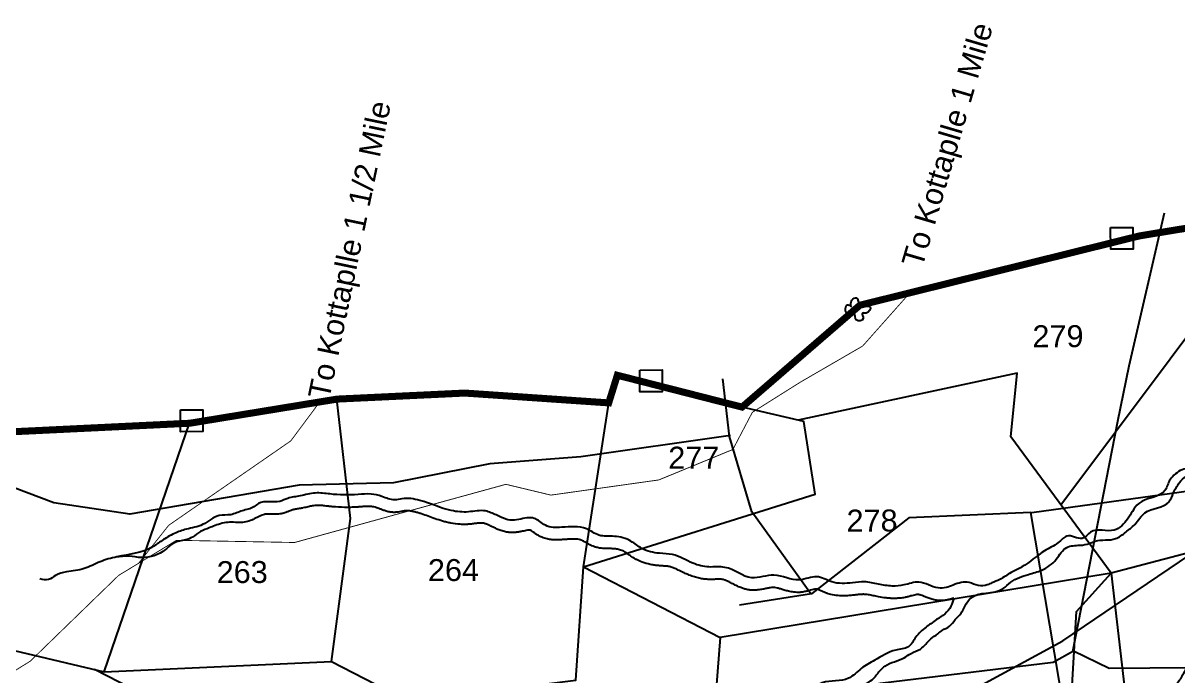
# Model space of a CAD drawing. Header units: feet. Extents: x 746667 to 763555, y 1616206 to 1623008.
# Drawn here: x 755015 to 756331, y 1621379 to 1622123 of the extents above; entities that cross this region are included whole.
import ezdxf
from ezdxf.enums import TextEntityAlignment as Align

# ---------------------------------------------------------------- set-up
doc = ezdxf.new("R2010")
doc.units = ezdxf.units.FT
doc.header["$LTSCALE"] = 15
doc.header["$MEASUREMENT"] = 0
doc.linetypes.add('HIDDEN2', pattern=[0.1875, 0.125, -0.0625])
for name, color, linetype in [('CANAL1', 7, 'Continuous'), ('CSMark', 72, 'Continuous'), ('PLOT', 7, 'Continuous'), ('PLOT NO', 7, 'Continuous'), ('ROAD NAME', 255, 'Continuous'), ('ROADS', 6, 'Continuous'), ('TANKS-STREAM', 4, 'Continuous'), ('VILLAGE STONES', 240, 'Continuous')]:
    doc.layers.add(name, color=color, linetype=linetype)
doc.layers.add('VILLAGE BOUNDRY', color=5, linetype='HIDDEN2', lineweight=100)
doc.styles.get("Standard").update_dxf_attribs({"font": 'arial.ttf'})
doc.linetypes.add('DOTS', pattern='A,1e-06,-3,["●",Standard,S=3,R=0,X=-1.25,Y=-1.25],-3', length=6.000001)
doc.linetypes.add('FENCELINE1', pattern='A,0.25,-0.1,[133,ltypeshp.shx,S=0.1,R=0,X=-0.1,Y=0],-0.1,1', length=1.45)

msp = doc.modelspace()

# ---------------------------------------------------------------- linework, layer by layer
at = {"layer": 'CANAL1', "color": 6, "linetype": 'DOTS', "ltscale": 0.2}
msp.add_lwpolyline([(754389.3, 1620835.7), (754539.9, 1620814.3), (754615.7, 1620812.9), (754801.4, 1620874.6), (755012.2, 1620994.8), (755080.2, 1621041.9), (755237.3, 1621110.6), (755273, 1621117), (755445.1, 1621175.2), (755523.1, 1621201.3), (755560.9, 1621218.7), (755650.3, 1621234.6), (755711.6, 1621229.6), (755755.5, 1621235.4), (755814.1, 1621244.1), (755848, 1621248.7), (756085.4, 1621357.2), (756200, 1621419.5), (756478, 1621607.4), (756571.2, 1621694.9), (756728.1, 1621880.9), (756803.2, 1621979)], dxfattribs=at)
at = {"layer": 'CSMark', "linetype": 'FENCELINE1', "ltscale": 6}
for points in [[(756211.4, 1621407.2), (756262.9, 1621669.9), (756275.7, 1621732.9), (756316.2, 1621907.3)], [(756164.9, 1621565.6), (756346.4, 1621590.7), (756348.5, 1621669.7), (756376.6, 1621806.9)], [(755912.9, 1621472.9), (755845.7, 1621566.5), (755820.1, 1621652.4), (755812.5, 1621718.2)], [(755821.3, 1621653.3), (755650.8, 1621629.1), (755546.8, 1621621.3), (755437.2, 1621599.6), (755329.8, 1621596.7), (755136.7, 1621563.7), (755050, 1621576.8), (754917.1, 1621626.7)], [(756212.5, 1621277.5), (756163.7, 1621565.8), (756024.6, 1621559.8), (755913.5, 1621472.9), (755831.4, 1621460.1)], [(756713.4, 1621374), (756633.6, 1621391.6), (756485.7, 1621389.7), (756253, 1621388.1), (756212.5, 1621407.5), (756189, 1621394.8), (755992, 1621370.7), (755871.8, 1621344.7), (755759.6, 1621336.1), (755681, 1621313.8), (755386, 1621269.9), (755223.8, 1621242.5), (755037.8, 1621226.2), (754930.2, 1621209.8), (754862.9, 1621219.9), (754533, 1621197.7), (754363.9, 1621189.3), (754073.5, 1621178.3), (753945.4, 1621173.3), (753818.4, 1621165.3), (753726.4, 1621143.3)]]:
    msp.add_lwpolyline(points, dxfattribs=at)
at = {"layer": 'PLOT', "lineweight": -2}
for points in [[(756532.6, 1621921.1), (756562.6, 1621805.7), (756569.6, 1621770.9), (756533.1, 1621569.3), (756255.4, 1621496.7), (756292.3, 1621176.7), (756201.2, 1621206.5)], [(756198, 1621574.3), (756447.3, 1621907.1)], [(756255.4, 1621496.7), (756140.7, 1621651.9), (756148, 1621724.3), (755898.5, 1621671)], [(755107.5, 1621384.3), (755366.4, 1621395.9), (755388, 1621558.8), (755372.7, 1621694.9)], [(755366.4, 1621395.9), (755454.2, 1621350.6), (755644.9, 1621374.7), (755653.8, 1621503.9), (755682.5, 1621690.6)], [(755653.8, 1621503.9), (755917.8, 1621586.4), (755905.1, 1621669.5), (755834.5, 1621685.8)], [(754520.8, 1621434.5), (754536.5, 1621425.8), (754624.6, 1621395.2), (754932.3, 1621425.5), (755107.5, 1621384.3), (755204.8, 1621667.4)], [(755653.8, 1621503.9), (755809.4, 1621423.3), (755793.4, 1621219.7), (755787.4, 1621076.1), (755725.8, 1620971.3), (755604.8, 1621015.2), (755501.9, 1621052.5), (755466.5, 1621092.2), (755419.9, 1621091.8), (755351.4, 1621125)], [(755787.4, 1621076.1), (755882.2, 1621099.7), (756070.7, 1621199.9), (756197, 1621206.4), (756201.2, 1621206.5), (756215.6, 1621452.9), (756255.4, 1621496.7), (755809.4, 1621423.3)], [(755096.2, 1621387), (755193.8, 1621336.9), (755351.4, 1621125), (755321.1, 1621018.8), (755152.3, 1621182.4), (755193.8, 1621336.9)]]:
    msp.add_lwpolyline(points, dxfattribs=at)
at = {"layer": 'ROADS', "linetype": 'HIDDEN2', "lineweight": -2, "ltscale": 10, "const_width": 0.994}
msp.add_lwpolyline([(756025.8, 1621816), (755972, 1621755.4), (755900.9, 1621714.2), (755846.2, 1621679.8), (755824, 1621637.5), (755739.6, 1621602.8), (755616.6, 1621585.5), (755565.3, 1621597.8), (755441.5, 1621563.8), (755324.4, 1621531.5), (755189.8, 1621534), (755123.8, 1621494), (755023, 1621396.2), (754763.9, 1621236.1), (754553.6, 1621084.4), (754459.5, 1620951.2), (754389.3, 1620835.7), (754245.3, 1620753.6)], dxfattribs=at)
at = {"layer": 'ROADS', "linetype": 'HIDDEN2', "lineweight": -2, "ltscale": 150, "const_width": 0.994}
msp.add_lwpolyline([(755146.5, 1621507.7), (755180.9, 1621551.1), (755320.1, 1621647.3), (755353.1, 1621691.7)], dxfattribs=at)
at = {"layer": 'TANKS-STREAM', "lineweight": -2}
for points in [[(756480.8, 1621912.6), (756482.6, 1621900.6), (756479.7, 1621885.6), (756478.8, 1621877.9), (756478.8, 1621872.1), (756478.6, 1621864.6), (756476.2, 1621857.4), (756471.6, 1621850.6), (756465.8, 1621847.2), (756456.9, 1621841.1), (756454, 1621837.2), (756443.7, 1621807.1), (756435.3, 1621801), (756428.9, 1621789.3), (756428.1, 1621779.4), (756429.7, 1621773.3), (756428.7, 1621764.6), (756424.6, 1621756.9), (756415.8, 1621739.4), (756417.7, 1621705), (756414.1, 1621698.1), (756403.8, 1621690.5), (756397.7, 1621684.2), (756392, 1621676.5), (756384.2, 1621665.5), (756376.8, 1621659.7), (756358.8, 1621633.4), (756347, 1621623.3), (756343.2, 1621617.2), (756336.1, 1621614.3), (756328.7, 1621609.7), (756322.2, 1621602.7), (756316.7, 1621591), (756286.6, 1621576), (756279.4, 1621567), (756273.9, 1621558.2), (756258.8, 1621545.6), (756231.8, 1621543.3), (756222.3, 1621536.2), (756204.7, 1621538.8), (756200.2, 1621535.9), (756194.6, 1621531.1), (756179.4, 1621522.1), (756153.4, 1621503.6), (756141.1, 1621497.3), (756128.3, 1621489.3), (756119.4, 1621485.4), (756114, 1621483.3), (756103.6, 1621482.5), (756093.4, 1621485.9), (756075.1, 1621483), (756067, 1621480.1), (756058.2, 1621479.7), (756035.9, 1621486.4), (756019, 1621483.1), (756005.6, 1621481.9), (755990, 1621484.1), (755974, 1621486.6), (755960.4, 1621485.6), (755936.8, 1621486.6), (755919.6, 1621492.5), (755900, 1621488.8), (755870.9, 1621494.3), (755845.5, 1621491.3), (755815, 1621503.2), (755796.7, 1621503.6), (755778.4, 1621507.9), (755755.1, 1621517.7), (755740.4, 1621519.2), (755720.3, 1621524.7), (755707.8, 1621533), (755688.9, 1621538.5), (755671.4, 1621539.8), (755657.1, 1621547), (755629, 1621548.8), (755610.3, 1621551.1), (755597.7, 1621559), (755580, 1621557.8), (755570.1, 1621557), (755560.2, 1621560.1), (755548.1, 1621565.5), (755542, 1621567.4), (755522.6, 1621566.4), (755503, 1621567.9), (755467, 1621579.5), (755446.7, 1621581.3), (755438.5, 1621580), (755424, 1621583.9), (755411.6, 1621586.7), (755396.8, 1621586.1), (755364.6, 1621586.8), (755348, 1621587.9), (755330.7, 1621584.6), (755316.6, 1621581.7), (755307.7, 1621578.4), (755283.3, 1621575.9), (755278.1, 1621572.2), (755264.8, 1621567.6), (755251.6, 1621563.2), (755238.5, 1621562.2), (755219.6, 1621551.9), (755201.1, 1621546.6), (755187.7, 1621541.9), (755179.9, 1621537.9), (755173.3, 1621533.7), (755162.4, 1621526.4), (755121.9, 1621515.1), (755102.6, 1621509.5), (755084.7, 1621501.8), (755064.4, 1621497.9), (755051.8, 1621494), (755044, 1621489.4), (755034.1, 1621490)], [(756396, 1621657.3), (756396, 1621657.4), (756401.5, 1621623), (756400.5, 1621617.5), (756400, 1621607.6), (756400.1, 1621597.2), (756403.1, 1621586.4), (756405.1, 1621575.5), (756406.6, 1621565.1), (756408.6, 1621557.2), (756411.1, 1621549.3), (756414, 1621538.2), (756417.1, 1621532.5), (756416.6, 1621522.1), (756416.2, 1621512.2), (756420.5, 1621503.7), (756417.6, 1621491.7), (756410.3, 1621481.4), (756398.2, 1621469.7), (756394.5, 1621465.1), (756377.8, 1621440.1), (756366.7, 1621424.8), (756356, 1621413), (756352.2, 1621403.7), (756343.3, 1621392.3), (756337.5, 1621381.9), (756330.6, 1621370.8), (756325.4, 1621362.5), (756318.9, 1621350.1), (756305.1, 1621335.9), (756258.5, 1621288.2), (756247.9, 1621280.3), (756224.1, 1621267.4), (756215.8, 1621259.1), (756189.3, 1621231.1), (756186.5, 1621216.2), (756180, 1621200), (756178, 1621186.2), (756177, 1621178.6), (756163.3, 1621150.5), (756161.2, 1621132.6), (756160.3, 1621124.3), (756161, 1621115.7), (756160.1, 1621107.4), (756158.9, 1621100.3), (756157, 1621093.5), (756150.4, 1621088.4), (756142.2, 1621084.5), (756135.6, 1621081.8), (756128.1, 1621077.9), (756118, 1621072.1), (756114.3, 1621067), (756108.5, 1621061.6), (756102.7, 1621058.7), (756096.4, 1621056.5), (756082.4, 1621052.8), (756071.4, 1621037.6), (756048.9, 1621030), (756036.8, 1621023.2), (756021.3, 1621011.3), (756016, 1621004.5), (755992.9, 1620996.9), (755981.6, 1620988.4), (755962.5, 1620977.2), (755928.3, 1620965.9), (755912.3, 1620958.6), (755870.8, 1620940.7), (755852.1, 1620935.1), (755833.7, 1620924.4), (755823.6, 1620916.1), (755812.7, 1620909.8), (755803.7, 1620906.3), (755782.9, 1620896.1), (755756.6, 1620874.6), (755725.1, 1620858), (755713.8, 1620850.7), (755702.9, 1620845.1), (755695.8, 1620840.7), (755685.7, 1620835.1), (755679.2, 1620826.3), (755671.7, 1620815.7), (755663, 1620812.5), (755638, 1620792.6), (755622.5, 1620784.4), (755615.2, 1620779.5), (755611.1, 1620774.6), (755606.8, 1620770.8), (755599.2, 1620766.1), (755592.4, 1620762.6)], [(755224.1, 1620790), (755254.7, 1620811.2), (755267.3, 1620825), (755283.6, 1620836.9), (755295.7, 1620847.5), (755305.1, 1620855.9), (755316.3, 1620861.9), (755332.4, 1620870.6), (755354.5, 1620878.4), (755367, 1620888.3), (755372.6, 1620892.7), (755377.7, 1620896.9), (755387.2, 1620902.8), (755394.1, 1620906.9), (755403.4, 1620910.6), (755409.8, 1620913), (755427.3, 1620924.2), (755433.1, 1620934.2), (755443.6, 1620940.3), (755454.7, 1620943.9), (755463.9, 1620952.2), (755468.4, 1620958.4), (755476.9, 1620980.9), (755477.7, 1620992), (755489.9, 1621011.7), (755492.3, 1621025.5), (755500.2, 1621049.1), (755504.1, 1621055.9), (755504.8, 1621062.4), (755508.7, 1621082.6), (755513.8, 1621085.6), (755520, 1621086.1), (755543.5, 1621102.2), (755553.7, 1621103.1), (755562.3, 1621103.4), (755572.1, 1621103.6), (755581.7, 1621109), (755617.6, 1621123), (755625.9, 1621127.7), (755636, 1621128.6), (755640.8, 1621130.6), (755646.3, 1621132.9), (755650.3, 1621134.5), (755656.4, 1621137.9), (755659.7, 1621140.4), (755670.3, 1621148.3), (755677.3, 1621150.7), (755692.5, 1621155), (755697.6, 1621158.2), (755701.5, 1621162.4), (755704.2, 1621165.4), (755716.7, 1621181), (755730.5, 1621190.2), (755736.3, 1621198.5), (755741.5, 1621206.4), (755745.5, 1621212.7), (755753.9, 1621219.5), (755763.7, 1621227.1), (755768.9, 1621234.5), (755775.5, 1621253.7), (755778.7, 1621267.3), (755780.8, 1621277.6), (755783.5, 1621282.2), (755786.1, 1621285.8), (755787.9, 1621307.1), (755795.4, 1621313.8), (755801.3, 1621320.2), (755808.3, 1621325.9), (755814.3, 1621328.6), (755832.4, 1621329.7), (755839.5, 1621331.1), (755843.9, 1621333.7), (755870.6, 1621344.4), (755883, 1621344.9), (755891.7, 1621345.4), (755902, 1621347.7), (755908, 1621350.8), (755916.1, 1621354.9), (755926.4, 1621358.3), (755933.9, 1621361.4), (755940.4, 1621363.7), (755948.5, 1621364.7), (755968.9, 1621367.7), (755984.4, 1621376.6), (755988.5, 1621381.4), (755997.4, 1621390.7), (756019.2, 1621400.1), (756027.2, 1621405.1), (756037.9, 1621410.1), (756049.5, 1621421.7), (756057.6, 1621427.4), (756062.6, 1621431.4), (756070.9, 1621436), (756077.3, 1621443.6), (756084.2, 1621450.9), (756087.7, 1621457), (756094.8, 1621467.9), (756132, 1621478.9), (756140.8, 1621486.2), (756150.8, 1621491.6), (756161, 1621495.2), (756176.2, 1621500), (756192.7, 1621512.4), (756204.7, 1621525.9), (756219.7, 1621528.4), (756230.5, 1621530.4), (756237.1, 1621533), (756260.3, 1621535.9), (756271.9, 1621543.3), (756282.1, 1621552.2), (756287.9, 1621559.1), (756293.6, 1621565.2), (756321.2, 1621577.8), (756326.1, 1621587.7), (756333.1, 1621599.7), (756340.8, 1621607.5), (756348.2, 1621612), (756358.9, 1621615.8)], [(755290.2, 1621563.6), (755279.8, 1621559.1), (755274.2, 1621556.5), (755259.1, 1621554.3), (755250.3, 1621554.6), (755233.8, 1621550.8), (755227.1, 1621548.2), (755217.3, 1621543.9), (755207.9, 1621537.7), (755200, 1621534.4), (755186.7, 1621530.9), (755177.3, 1621523.4), (755150, 1621514.3), (755135.7, 1621515.8), (755120.7, 1621514.8)], [(756075.9, 1621468.2), (756072.6, 1621458.8), (756065.5, 1621450), (756061.7, 1621447.1), (756056.3, 1621443.7), (756049.7, 1621438.9), (756044.3, 1621435), (756032.5, 1621423.5), (756024.1, 1621412.7), (756016.9, 1621410.2), (756009.6, 1621408.9), (755985.8, 1621397.3), (755970.4, 1621387.9), (755956, 1621376.8), (755926, 1621371.5), (755913.4, 1621364.1), (755894.1, 1621357.1), (755881.8, 1621356.3), (755873, 1621354), (755863.5, 1621352.2), (755845.5, 1621347.1), (755840.6, 1621344.6), (755828.6, 1621342.3), (755800.2, 1621336), (755784, 1621322), (755777.9, 1621313.2), (755776.4, 1621307.6), (755775.5, 1621299.9), (755773.8, 1621290.5), (755769.2, 1621279.9), (755766.6, 1621271.6), (755765.1, 1621265.6), (755761.7, 1621245.3), (755737.6, 1621215.4), (755733, 1621206.2), (755722.3, 1621192.9), (755708.4, 1621187.6), (755695.3, 1621176.8), (755689.6, 1621168.9), (755680.9, 1621160.5), (755672, 1621156.1), (755637.5, 1621142.9), (755627.8, 1621137.6), (755611.6, 1621134.1), (755589.2, 1621119.5), (755573.8, 1621113.9), (755558.6, 1621110.5), (755543.9, 1621109.1), (755517.5, 1621099.1), (755499.2, 1621090.1), (755486.1, 1621086.4), (755474.1, 1621083.8), (755454.7, 1621074), (755439, 1621068), (755421.4, 1621067.6), (755392.9, 1621089.3), (755367.4, 1621091.9), (755342.2, 1621111.7), (755317, 1621117.6), (755299.2, 1621123.6), (755281.4, 1621133.8), (755249.9, 1621140.7), (755214.4, 1621160.3), (755188.6, 1621180.2), (755168.6, 1621191.9), (755150.2, 1621201.8), (755126.1, 1621208.8), (755096.2, 1621220), (755086, 1621223.1), (755067.1, 1621223.1), (755051.9, 1621222.2), (755015.1, 1621224), (754991.3, 1621217.6), (754971.1, 1621212.3), (754945.2, 1621207.5), (754927.9, 1621205.1), (754911.1, 1621197.2), (754887, 1621190.3), (754870.5, 1621186.3), (754860.6, 1621177.1), (754845.4, 1621171.9), (754823.9, 1621169.2), (754802.7, 1621163.9)]]:
    msp.add_spline(points, degree=3, dxfattribs=at)
for points, knots in [([(755593.1, 1621545.7), (755593.1, 1621545.7), (755593, 1621545.7), (755592.6, 1621545.7), (755592.2, 1621545.7), (755591.2, 1621545.6), (755590.5, 1621545.5), (755589, 1621545.3), (755588.1, 1621545.1), (755586.2, 1621544.7), (755585.2, 1621544.5), (755582.9, 1621544), (755581.7, 1621543.8), (755579.2, 1621543.3), (755577.9, 1621543.1), (755575, 1621542.9), (755573.5, 1621542.8), (755571.2, 1621542.8), (755570.5, 1621542.8), (755569.3, 1621542.9), (755568.9, 1621543), (755568.1, 1621543.1), (755567.7, 1621543.1), (755566.5, 1621543.3), (755565.7, 1621543.4), (755563.1, 1621544), (755561.3, 1621544.5), (755558, 1621545.6), (755556.5, 1621546.3), (755554.5, 1621547.1), (755553.9, 1621547.4), (755552.6, 1621548), (755552, 1621548.2), (755550.3, 1621549.1), (755549.2, 1621549.6), (755547.3, 1621550.5), (755546.5, 1621550.9), (755544.8, 1621551.7), (755543.9, 1621552.1), (755542.5, 1621552.6), (755542, 1621552.8), (755541.2, 1621553.1), (755540.8, 1621553.2), (755540.2, 1621553.4), (755540, 1621553.4), (755539.7, 1621553.5), (755539.6, 1621553.5), (755539.4, 1621553.6), (755539.3, 1621553.6), (755539.2, 1621553.6), (755539.1, 1621553.6), (755538.8, 1621553.7), (755538.6, 1621553.7), (755537.9, 1621553.7), (755537.4, 1621553.7), (755536.1, 1621553.7), (755535.5, 1621553.7), (755533.6, 1621553.5), (755532.3, 1621553.4), (755529.3, 1621553), (755527.7, 1621552.8), (755525.4, 1621552.5), (755524.9, 1621552.4), (755523.8, 1621552.4), (755523.4, 1621552.3), (755522.4, 1621552.3), (755522, 1621552.2), (755520.6, 1621552.2), (755519.6, 1621552.1), (755516.9, 1621552.1), (755515, 1621552.1), (755509.6, 1621552.5), (755506, 1621552.9), (755500.9, 1621553.9), (755499.3, 1621554.2), (755496.2, 1621555), (755494.7, 1621555.4), (755490.2, 1621556.7), (755487.3, 1621557.6), (755481.8, 1621559.5), (755479.1, 1621560.5), (755474, 1621562.4), (755471.5, 1621563.3), (755467.8, 1621564.5), (755466.6, 1621564.9), (755464, 1621565.6), (755462.7, 1621566), (755460.1, 1621566.6), (755458.9, 1621566.9), (755456.1, 1621567.4), (755454.7, 1621567.5), (755452, 1621567.7), (755450.8, 1621567.6), (755449.5, 1621567.5), (755449.4, 1621567.4), (755449.1, 1621567.4), (755449, 1621567.4), (755448.6, 1621567.3), (755448.3, 1621567.2), (755447.3, 1621567), (755446.5, 1621566.9), (755444.7, 1621566.5), (755443.6, 1621566.3), (755441.9, 1621566.1), (755441.4, 1621566), (755440.3, 1621565.9), (755439.6, 1621565.9), (755438.5, 1621565.8), (755438, 1621565.8), (755437.1, 1621565.8), (755436.6, 1621565.9), (755435.2, 1621566), (755434.3, 1621566.1), (755431.8, 1621566.4), (755430.3, 1621566.8), (755427.5, 1621567.6), (755426.3, 1621568), (755424, 1621568.8), (755422.9, 1621569.2), (755421, 1621570), (755420.1, 1621570.3), (755419.1, 1621570.7), (755418.8, 1621570.8), (755418.3, 1621571), (755418, 1621571), (755417.2, 1621571.3), (755416.7, 1621571.5), (755415.2, 1621571.9), (755414.2, 1621572.1), (755412.5, 1621572.4), (755411.7, 1621572.5), (755410.7, 1621572.6), (755410.4, 1621572.7), (755409.6, 1621572.7), (755409, 1621572.7), (755407.1, 1621572.7), (755405.6, 1621572.6), (755402.4, 1621572.4), (755400.6, 1621572.2), (755398.1, 1621572.1), (755397.5, 1621572), (755396.3, 1621571.9), (755395.8, 1621571.9), (755394, 1621571.8), (755392.9, 1621571.7), (755389.4, 1621571.6), (755387.1, 1621571.5), (755380.2, 1621571.5), (755375.6, 1621571.7), (755369.3, 1621572.1), (755367.6, 1621572.3), (755365.3, 1621572.5), (755364.6, 1621572.6), (755363.3, 1621572.7), (755362.7, 1621572.8), (755361.6, 1621572.9), (755361.1, 1621573), (755359.4, 1621573.2), (755358.4, 1621573.3), (755355.7, 1621573.6), (755354.1, 1621573.7), (755352, 1621573.8), (755351.4, 1621573.8), (755350.4, 1621573.8), (755350, 1621573.8), (755349.2, 1621573.8), (755348.9, 1621573.8), (755348.1, 1621573.7), (755347.7, 1621573.7), (755346.6, 1621573.5), (755345.7, 1621573.4), (755343.4, 1621572.9), (755341.8, 1621572.6), (755338.3, 1621571.8), (755336.4, 1621571.3), (755334, 1621570.8), (755333.7, 1621570.8), (755332.7, 1621570.6), (755332.1, 1621570.5), (755329.7, 1621570.1), (755328, 1621569.8), (755325.1, 1621569.3), (755323.9, 1621569.1), (755322.5, 1621568.7), (755322.1, 1621568.6), (755321.6, 1621568.5), (755321.4, 1621568.4), (755321, 1621568.2), (755320.7, 1621568.2), (755319.8, 1621567.8), (755319.1, 1621567.5), (755317.4, 1621566.8), (755316.3, 1621566.4), (755314, 1621565.5), (755312.6, 1621565.1), (755310.8, 1621564.6), (755310.5, 1621564.6), (755309.9, 1621564.5), (755309.6, 1621564.4), (755308.8, 1621564.2), (755308.2, 1621564.2), (755306.6, 1621563.9), (755305.6, 1621563.8), (755302.9, 1621563.7), (755301.3, 1621563.7), (755298.4, 1621563.7), (755297.1, 1621563.7), (755294.8, 1621563.8), (755293.8, 1621563.8), (755292.1, 1621563.8), (755291.4, 1621563.8), (755290.6, 1621563.7), (755290.3, 1621563.6), (755290.2, 1621563.6)], [1168.08428, 1168.08428, 1168.08428, 1168.08428, 1169.484263, 1169.484263, 1172.527913, 1172.527913, 1175.571563, 1175.571563, 1178.615213, 1178.615213, 1181.658863, 1181.658863, 1184.702513, 1184.702513, 1187.746163, 1187.746163, 1190.789813, 1190.789813, 1192.11858, 1192.11858, 1192.854087, 1192.854087, 1193.589594, 1193.589594, 1195.060609, 1195.060609, 1198.843193, 1198.843193, 1202.625777, 1202.625777, 1204.422429, 1204.422429, 1206.219081, 1206.219081, 1209.812385, 1209.812385, 1212.742771, 1212.742771, 1216.423619, 1216.423619, 1218.487771, 1218.487771, 1220.551924, 1220.551924, 1221.859962, 1221.859962, 1222.728451, 1222.728451, 1223.472482, 1223.472482, 1224.216514, 1224.216514, 1225.704577, 1225.704577, 1228.680704, 1228.680704, 1231.65683, 1231.65683, 1236.193847, 1236.193847, 1240.730863, 1240.730863, 1242.103389, 1242.103389, 1243.227043, 1243.227043, 1244.350696, 1244.350696, 1246.598002, 1246.598002, 1251.092614, 1251.092614, 1260.081839, 1260.081839, 1264.273231, 1264.273231, 1268.464623, 1268.464623, 1276.847407, 1276.847407, 1285.230191, 1285.230191, 1293.612976, 1293.612976, 1297.906946, 1297.906946, 1302.655733, 1302.655733, 1307.404519, 1307.404519, 1313.523393, 1313.523393, 1319.642267, 1319.642267, 1320.481972, 1320.481972, 1321.131939, 1321.131939, 1322.431875, 1322.431875, 1324.801508, 1324.801508, 1327.171141, 1327.171141, 1328.115685, 1328.115685, 1329.124956, 1329.124956, 1329.896859, 1329.896859, 1330.668762, 1330.668762, 1332.212569, 1332.212569, 1335.191191, 1335.191191, 1338.169812, 1338.169812, 1341.148434, 1341.148434, 1344.127056, 1344.127056, 1345.210401, 1345.210401, 1346.293747, 1346.293747, 1348.460439, 1348.460439, 1352.793822, 1352.793822, 1356.444198, 1356.444198, 1357.735382, 1357.735382, 1360.405735, 1360.405735, 1365.838913, 1365.838913, 1371.272091, 1371.272091, 1372.877695, 1372.877695, 1374.483298, 1374.483298, 1377.694504, 1377.694504, 1384.116918, 1384.116918, 1396.961744, 1396.961744, 1401.67716, 1401.67716, 1403.628934, 1403.628934, 1405.238919, 1405.238919, 1406.848905, 1406.848905, 1410.068875, 1410.068875, 1415.813964, 1415.813964, 1418.187768, 1418.187768, 1420.21961, 1420.21961, 1421.949286, 1421.949286, 1423.678963, 1423.678963, 1427.138316, 1427.138316, 1432.580746, 1432.580746, 1438.023177, 1438.023177, 1438.848677, 1438.848677, 1440.499679, 1440.499679, 1445.456126, 1445.456126, 1450.412574, 1450.412574, 1452.098738, 1452.098738, 1453.366784, 1453.366784, 1454.63483, 1454.63483, 1457.357603, 1457.357603, 1460.080376, 1460.080376, 1462.803149, 1462.803149, 1463.316812, 1463.316812, 1463.830474, 1463.830474, 1464.8578, 1464.8578, 1466.912451, 1466.912451, 1470.435488, 1470.435488, 1473.958524, 1473.958524, 1477.481561, 1477.481561, 1481.004598, 1481.004598, 1484.018201, 1484.018201, 1484.018201, 1484.018201]), ([(756075.9, 1621468.2), (756075.1, 1621467.8), (756074.1, 1621467.5), (756072.4, 1621467), (756071.7, 1621466.8), (756070.4, 1621466.4), (756069.9, 1621466.3), (756068.8, 1621466.1), (756068.2, 1621466), (756066.6, 1621465.7), (756065.5, 1621465.6), (756062.1, 1621465.3), (756059.8, 1621465.3), (756056.7, 1621465.7), (756055.7, 1621465.8), (756054, 1621466.1), (756053.2, 1621466.3), (756050.5, 1621467), (756048.8, 1621467.5), (756045.7, 1621468.6), (756044.3, 1621469.1), (756041.8, 1621470.1), (756040.7, 1621470.6), (756038.7, 1621471.4), (756037.8, 1621471.7), (756036.6, 1621472), (756036.1, 1621472.1), (756035.6, 1621472.2), (756035.5, 1621472.2), (756035.3, 1621472.3), (756035.3, 1621472.3), (756035.2, 1621472.3), (756035.1, 1621472.3), (756035, 1621472.3), (756035, 1621472.3), (756034.8, 1621472.3), (756034.7, 1621472.3), (756034.3, 1621472.2), (756034, 1621472.2), (756032.9, 1621472), (756032.1, 1621471.9), (756030.2, 1621471.4), (756029.1, 1621471.1), (756026.7, 1621470.5), (756025.3, 1621470.1), (756023.4, 1621469.6), (756022.9, 1621469.5), (756022, 1621469.3), (756021.6, 1621469.2), (756020.7, 1621469), (756020.3, 1621468.9), (756019, 1621468.7), (756018.2, 1621468.5), (756015.6, 1621468.2), (756013.9, 1621468), (756010.6, 1621467.8), (756009, 1621467.7), (756006, 1621467.7), (756004.6, 1621467.8), (756001.7, 1621468), (756000.3, 1621468.1), (755995.8, 1621468.7), (755992.8, 1621469.2), (755989, 1621469.9), (755988, 1621470.1), (755986, 1621470.5), (755985, 1621470.7), (755982.1, 1621471.3), (755980.2, 1621471.7), (755976.8, 1621472.2), (755975.3, 1621472.4), (755973.6, 1621472.4), (755973.4, 1621472.4), (755972.9, 1621472.5), (755972.7, 1621472.5), (755971.9, 1621472.4), (755971.4, 1621472.4), (755969.7, 1621472.3), (755968.5, 1621472.2), (755965.9, 1621472), (755964.5, 1621471.8), (755962.1, 1621471.5), (755961.3, 1621471.4), (755959.5, 1621471.3), (755958.5, 1621471.2), (755955.7, 1621470.9), (755953.8, 1621470.8), (755949.3, 1621470.7), (755946.7, 1621470.7), (755941.2, 1621471.2), (755938.4, 1621471.6), (755934.6, 1621472.6), (755933.7, 1621472.8), (755932.4, 1621473.2), (755932, 1621473.3), (755931.3, 1621473.6), (755931, 1621473.7), (755930, 1621474), (755929.4, 1621474.3), (755927.6, 1621475), (755926.5, 1621475.5), (755924.6, 1621476.3), (755923.7, 1621476.7), (755922.1, 1621477.4), (755921.4, 1621477.7), (755920.2, 1621478.1), (755919.7, 1621478.2), (755919.1, 1621478.4), (755918.9, 1621478.4), (755918.7, 1621478.4), (755918.7, 1621478.4), (755918.6, 1621478.4), (755918.6, 1621478.4), (755918.4, 1621478.4), (755918.3, 1621478.4), (755917.7, 1621478.3), (755917.1, 1621478.2), (755915.8, 1621477.9), (755915, 1621477.7), (755913.2, 1621477.2), (755912.1, 1621476.9), (755909.8, 1621476.3), (755908.6, 1621476), (755905.8, 1621475.4), (755904.3, 1621475.1), (755902.2, 1621474.8), (755901.8, 1621474.8), (755901, 1621474.7), (755900.6, 1621474.7), (755899.9, 1621474.7), (755899.6, 1621474.6), (755898.6, 1621474.6), (755897.9, 1621474.6), (755895.9, 1621474.7), (755894.6, 1621474.8), (755891.3, 1621475.2), (755889.4, 1621475.5), (755885.8, 1621476.4), (755884.1, 1621476.8), (755881, 1621477.7), (755879.6, 1621478.2), (755877, 1621478.9), (755875.8, 1621479.3), (755873.7, 1621479.8), (755872.7, 1621479.9), (755871.6, 1621480.1), (755871.3, 1621480.1), (755870.8, 1621480.1), (755870.7, 1621480.1), (755870.4, 1621480.2), (755870.3, 1621480.2), (755870.1, 1621480.2), (755869.9, 1621480.2), (755869.5, 1621480.1), (755869.2, 1621480.1), (755868.3, 1621480.1), (755867.5, 1621480), (755865.6, 1621479.7), (755864.3, 1621479.4), (755861.4, 1621478.9), (755859.8, 1621478.5), (755856.4, 1621477.9), (755854.5, 1621477.6), (755850.9, 1621477.2), (755849.2, 1621477.1), (755846.4, 1621477.1), (755845.5, 1621477.2), (755844.1, 1621477.3), (755843.7, 1621477.3), (755842.9, 1621477.4), (755842.6, 1621477.5), (755841.4, 1621477.6), (755840.7, 1621477.8), (755838.5, 1621478.3), (755837.1, 1621478.6), (755834.5, 1621479.5), (755833.2, 1621480), (755830.1, 1621481.3), (755828.2, 1621482.1), (755824.9, 1621483.8), (755823.3, 1621484.7), (755820.4, 1621486.2), (755819, 1621486.9), (755816.6, 1621488), (755815.5, 1621488.4), (755814.2, 1621488.9), (755813.9, 1621489), (755813.3, 1621489.2), (755813, 1621489.2), (755812.7, 1621489.3), (755812.5, 1621489.3), (755812.1, 1621489.4), (755811.8, 1621489.5), (755811.2, 1621489.5), (755810.8, 1621489.6), (755809.6, 1621489.6), (755808.5, 1621489.7), (755806.1, 1621489.6), (755804.7, 1621489.6), (755801.7, 1621489.4), (755800.1, 1621489.4), (755797.7, 1621489.4), (755797.2, 1621489.4), (755796.2, 1621489.5), (755795.7, 1621489.5), (755794.8, 1621489.5), (755794.3, 1621489.6), (755792.9, 1621489.7), (755792, 1621489.8), (755789.3, 1621490.1), (755787.5, 1621490.4), (755783.8, 1621491.2), (755781.9, 1621491.7), (755778.1, 1621492.9), (755776.1, 1621493.6), (755773.3, 1621494.7), (755772.5, 1621495), (755770.2, 1621496), (755768.7, 1621496.7), (755765.3, 1621498.4), (755763.4, 1621499.3), (755759.9, 1621501), (755758.3, 1621501.8), (755755.4, 1621503), (755754, 1621503.4), (755752.6, 1621503.8), (755752.4, 1621503.9), (755751.9, 1621504), (755751.7, 1621504), (755751.3, 1621504.1), (755751.1, 1621504.1), (755750.4, 1621504.2), (755749.9, 1621504.3), (755748.2, 1621504.5), (755746.8, 1621504.6), (755743.8, 1621504.8), (755742.1, 1621504.9), (755739.6, 1621505.1), (755738.9, 1621505.2), (755737.5, 1621505.3), (755736.8, 1621505.4), (755734.6, 1621505.6), (755733.2, 1621505.8), (755728.9, 1621506.6), (755725.9, 1621507.3), (755720, 1621509.2), (755717.1, 1621510.4), (755713.7, 1621512.2), (755713.2, 1621512.4), (755711.8, 1621513.3), (755710.8, 1621513.9), (755708.5, 1621515.4), (755707.2, 1621516.3), (755704.8, 1621518), (755703.8, 1621518.8), (755702.4, 1621519.7), (755702, 1621520), (755701.4, 1621520.4), (755701.1, 1621520.5), (755700.7, 1621520.8), (755700.5, 1621520.9), (755700.1, 1621521.1), (755699.9, 1621521.2), (755699.4, 1621521.5), (755699, 1621521.7), (755697.7, 1621522.2), (755696.9, 1621522.6), (755694.6, 1621523.3), (755693.1, 1621523.7), (755690.7, 1621524.1), (755689.9, 1621524.2), (755688.8, 1621524.3), (755688.4, 1621524.4), (755687.8, 1621524.4), (755687.5, 1621524.4), (755686.9, 1621524.4), (755686.6, 1621524.4), (755685.6, 1621524.5), (755684.8, 1621524.5), (755682.7, 1621524.5), (755681.3, 1621524.5), (755678.1, 1621524.6), (755676.3, 1621524.7), (755672.9, 1621525), (755671.3, 1621525.3), (755669.1, 1621525.8), (755668.5, 1621526), (755667.4, 1621526.3), (755666.9, 1621526.4), (755665.8, 1621526.8), (755665.3, 1621527), (755663.9, 1621527.6), (755662.9, 1621528), (755660.6, 1621529.1), (755659.3, 1621529.8), (755657, 1621531.1), (755655.9, 1621531.7), (755654.1, 1621532.7), (755653.3, 1621533.2), (755652.4, 1621533.7), (755652.1, 1621533.8), (755651.7, 1621534), (755651.5, 1621534), (755651.2, 1621534.1), (755651.1, 1621534.2), (755650.6, 1621534.4), (755650.3, 1621534.5), (755649.1, 1621534.8), (755648.2, 1621535), (755646.1, 1621535.3), (755644.9, 1621535.4), (755642.4, 1621535.4), (755641, 1621535.4), (755638, 1621535.3), (755636.4, 1621535.2), (755633.2, 1621535), (755631.6, 1621534.9), (755628.2, 1621534.6), (755626.3, 1621534.5), (755622.2, 1621534.5), (755620, 1621534.5), (755616, 1621534.8), (755614.1, 1621535.1), (755610.3, 1621536), (755608.3, 1621536.6), (755605.6, 1621537.7), (755604.8, 1621538), (755603.8, 1621538.6), (755603.5, 1621538.7), (755602.9, 1621539), (755602.6, 1621539.2), (755601.8, 1621539.7), (755601.3, 1621540), (755599.6, 1621541), (755598.6, 1621541.8), (755596.9, 1621543.1), (755596.1, 1621543.6), (755594.8, 1621544.6), (755594.3, 1621545), (755593.5, 1621545.5), (755593.3, 1621545.6), (755593.1, 1621545.7)], [671.735181, 671.735181, 671.735181, 671.735181, 674.066522, 674.066522, 675.557337, 675.557337, 676.618251, 676.618251, 677.679166, 677.679166, 679.800995, 679.800995, 684.044653, 684.044653, 685.722403, 685.722403, 687.400153, 687.400153, 691.247315, 691.247315, 695.094477, 695.094477, 698.941639, 698.941639, 702.788801, 702.788801, 705.990364, 705.990364, 707.2711, 707.2711, 708.061158, 708.061158, 708.669005, 708.669005, 709.276853, 709.276853, 710.492547, 710.492547, 712.923935, 712.923935, 716.656175, 716.656175, 720.388416, 720.388416, 724.120656, 724.120656, 725.297389, 725.297389, 726.315759, 726.315759, 727.33413, 727.33413, 729.37087, 729.37087, 733.444351, 733.444351, 737.179394, 737.179394, 740.658284, 740.658284, 744.137173, 744.137173, 752.221744, 752.221744, 755.177733, 755.177733, 758.133723, 758.133723, 764.495287, 764.495287, 770.856851, 770.856851, 771.948384, 771.948384, 773.039917, 773.039917, 775.222983, 775.222983, 779.589115, 779.589115, 783.955247, 783.955247, 786.445859, 786.445859, 788.93647, 788.93647, 793.917693, 793.917693, 800.222754, 800.222754, 806.527814, 806.527814, 808.543025, 808.543025, 809.308475, 809.308475, 810.073926, 810.073926, 811.604827, 811.604827, 814.666628, 814.666628, 817.72843, 817.72843, 820.790232, 820.790232, 823.852033, 823.852033, 826.913835, 826.913835, 827.719967, 827.719967, 828.5261, 828.5261, 830.138364, 830.138364, 833.325889, 833.325889, 836.513415, 836.513415, 839.70094, 839.70094, 842.888465, 842.888465, 846.07599, 846.07599, 846.908002, 846.908002, 847.561035, 847.561035, 848.214067, 848.214067, 849.520131, 849.520131, 852.13226, 852.13226, 856.515476, 856.515476, 860.898691, 860.898691, 865.281907, 865.281907, 869.665122, 869.665122, 874.048337, 874.048337, 875.769977, 875.769977, 876.716272, 876.716272, 877.517419, 877.517419, 878.318566, 878.318566, 879.92086, 879.92086, 883.125448, 883.125448, 887.689689, 887.689689, 892.25393, 892.25393, 896.818172, 896.818172, 900.488967, 900.488967, 902.300609, 902.300609, 903.045885, 903.045885, 903.791162, 903.791162, 905.281716, 905.281716, 908.262823, 908.262823, 911.243929, 911.243929, 916.214471, 916.214471, 921.185012, 921.185012, 926.155554, 926.155554, 931.126095, 931.126095, 932.994066, 932.994066, 934.542267, 934.542267, 935.486058, 935.486058, 937.373642, 937.373642, 939.261225, 939.261225, 943.582058, 943.582058, 947.902892, 947.902892, 952.223725, 952.223725, 953.511477, 953.511477, 954.576325, 954.576325, 955.641173, 955.641173, 957.770868, 957.770868, 962.03026, 962.03026, 966.622061, 966.622061, 971.75315, 971.75315, 973.898812, 973.898812, 978.223065, 978.223065, 984.445176, 984.445176, 990.667286, 990.667286, 996.889396, 996.889396, 998.141292, 998.141292, 999.214636, 999.214636, 1000.287981, 1000.287981, 1002.43467, 1002.43467, 1007.303986, 1007.303986, 1012.173303, 1012.173303, 1013.948976, 1013.948976, 1015.72465, 1015.72465, 1019.275997, 1019.275997, 1026.378691, 1026.378691, 1033.481385, 1033.481385, 1034.598096, 1034.598096, 1037.147949, 1037.147949, 1041.40553, 1041.40553, 1045.663111, 1045.663111, 1047.492533, 1047.492533, 1048.830192, 1048.830192, 1049.881765, 1049.881765, 1050.933338, 1050.933338, 1053.036484, 1053.036484, 1057.242775, 1057.242775, 1064.045156, 1064.045156, 1067.462739, 1067.462739, 1068.855149, 1068.855149, 1070.050573, 1070.050573, 1071.245997, 1071.245997, 1073.636845, 1073.636845, 1077.707281, 1077.707281, 1081.777717, 1081.777717, 1085.063876, 1085.063876, 1086.127507, 1086.127507, 1087.143255, 1087.143255, 1088.159003, 1088.159003, 1090.190499, 1090.190499, 1093.668443, 1093.668443, 1097.146388, 1097.146388, 1100.624333, 1100.624333, 1102.152867, 1102.152867, 1103.19755, 1103.19755, 1104.242233, 1104.242233, 1106.331599, 1106.331599, 1111.360835, 1111.360835, 1116.390071, 1116.390071, 1121.419308, 1121.419308, 1126.448544, 1126.448544, 1130.964219, 1130.964219, 1135.864526, 1135.864526, 1140.764833, 1140.764833, 1144.580677, 1144.580677, 1148.396522, 1148.396522, 1149.812825, 1149.812825, 1150.396573, 1150.396573, 1150.980322, 1150.980322, 1152.147818, 1152.147818, 1154.93752, 1154.93752, 1157.727223, 1157.727223, 1160.516925, 1160.516925, 1162.906453, 1162.906453, 1162.906453, 1162.906453])]:
    msp.add_open_spline(points, degree=3, knots=knots, dxfattribs=at)
at = {"layer": 'VILLAGE BOUNDRY', "lineweight": -2, "ltscale": 25, "const_width": 8}
msp.add_lwpolyline([(754236.4, 1621720.9), (754409.9, 1621691.5), (754556.4, 1621680.7), (754793.4, 1621647.6), (755204.8, 1621667.4), (755372.7, 1621694.9), (755518.4, 1621701.8), (755682.5, 1621690.6), (755692.3, 1621722.1), (755834.5, 1621685.8), (755968.8, 1621801.9), (756287.5, 1621880.9), (756544.9, 1621923.1), (756705.5, 1621962.2), (756789.4, 1621980.8), (756840.7, 1621974), (756978.6, 1621990.1), (757060.6, 1622013.3), (757102.9, 1622022.7), (757118.6, 1622042.3), (757311.1, 1622022.4), (757411.2, 1622025.7), (757729.4, 1622077.3)], dxfattribs=at)
at = {"layer": 'VILLAGE STONES', "lineweight": -2}
for points in [[(756254.6, 1621890.5), (756280.1, 1621890.6), (756280.2, 1621865.8), (756254.7, 1621865.8)], [(755717.8, 1621728), (755743.3, 1621728.1), (755743.4, 1621703.3), (755717.9, 1621703.3)], [(755194.2, 1621682.6), (755219.7, 1621682.7), (755219.8, 1621657.9), (755194.3, 1621657.8)]]:
    msp.add_lwpolyline(points, close=True, dxfattribs=at)
msp.add_spline([(755958.7, 1621800.1), (755959.6, 1621807.6), (755964.9, 1621810.5), (755968.8, 1621801.9), (755980.6, 1621800), (755975.9, 1621792.9), (755971.6, 1621792.9), (755972.6, 1621786.7), (755964.7, 1621785.1), (755962.2, 1621792.3), (755953.7, 1621793.2), (755954.6, 1621802.5), (755959.1, 1621800.1)], degree=3, dxfattribs=at)

# ---------------------------------------------------------------- texts
at = {"layer": 'PLOT NO', "lineweight": -2}
for s, p in [('279', (756194.6, 1621766.6)), ('277', (755779.5, 1621628.2)), ('278', (755982.7, 1621556.5)), ('263', (755264.7, 1621497.8)), ('264', (755505.5, 1621500.1))]:
    msp.add_text(s, height=25, rotation=0.1736, dxfattribs=at).set_placement(p, align=Align.MIDDLE_CENTER)
at = {"layer": 'ROAD NAME', "lineweight": -2}
for s, rotation, p in [('To Kottaplle 1 Mile', 73.6307, (756039.8, 1621843.5)), ('To Kottaplle 1 1/2 Mile', 78.2061, (755363.8, 1621693.4))]:
    msp.add_text(s, height=24.855, rotation=rotation, dxfattribs=at).set_placement(p)

doc.saveas('drawing.dxf')
